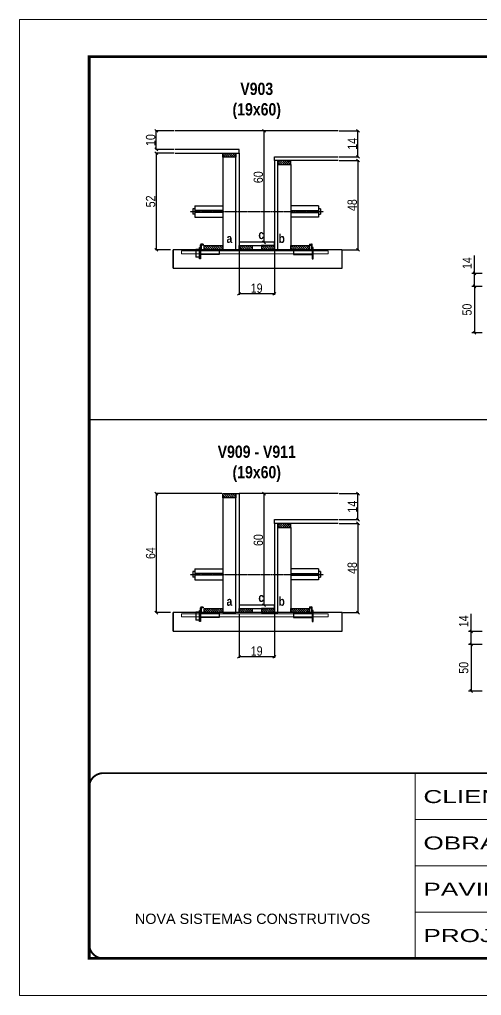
# Model space of a CAD drawing. Extents: x 3309 to 9563, y -2522 to 14608.
# Drawn here: x 8078 to 8575, y 12409 to 13459 of the extents above; entities that cross this region are included whole.
import ezdxf

# ---------------------------------------------------------------- set-up
doc = ezdxf.new("R2010")
doc.units = 0
for name, pattern in [('CONTINUO', [0]), ('DASHED', [0.75, 0.5, -0.25]), ('HIDDEN', [0.375, 0.25, -0.125])]:
    doc.linetypes.add(name, pattern=pattern)
for name, color, linetype in [('barrote', 251, 'Continuous'), ('COTA', 241, 'Continuous'), ('detalhes', 4, 'Continuous'), ('NOMENCLATURA', 7, 'Continuous'), ('Painéis', 200, 'Continuous'), ('presilha', 1, 'Continuous'), ('SARR_2.2x10', 60, 'Continuous'), ('SARR_2.2x7', 40, 'Continuous'), ('SARR_3.5x7', 81, 'Continuous'), ('TENSOR', 3, 'Continuous')]:
    doc.layers.add(name, color=color, linetype=linetype)
for name, color, linetype, lineweight in [('CONCRETO', 251, 'Continuous', 25), ('Folhas', 255, 'Continuous', 9), ('SARRAFO DE PRESSAO', 251, 'DASHED', 9), ('SCO-___-LAJ', 2, 'Continuous', 0)]:
    doc.layers.add(name, color=color, linetype=linetype, lineweight=lineweight)
doc.styles.add('ARIAL', font='arial.ttf')
doc.styles.add('COTA TECNICA', font='techl___.ttf', dxfattribs={"height": 10})
doc.styles.add('COTA TECNICA 2X', font='techl___.ttf', dxfattribs={"height": 10})
doc.styles.add('TECNICA', font='techb___.ttf', dxfattribs={"height": 10})
doc.styles.add('Tecnologia', font='')
doc.styles.get('Tecnologia').set_extended_font_data('Forgotten Futurist')
doc.dimstyles.new('PAINEL', dxfattribs={"dimtxt": 10, "dimasz": 3, "dimexe": 3, "dimexo": 3, "dimgap": 3, "dimtad": 1, "dimdec": 1, "dimzin": 12, "dimdsep": 46, "dimtxsty": 'COTA TECNICA', "dimblk1": 'OBLIQUE', "dimblk2": 'OBLIQUE', "dimsah": 1, "dimcen": 0.9, "dimclrd": 4, "dimclre": 4, "dimclrt": 240, "dimadec": 1, "dimazin": 3, "dimtfac": 1, "dimtdec": 1, "dimtmove": 0, "dimatfit": 3, "dimfxl": 1, "dimtolj": 1, "dimtzin": 12, "dimarcsym": 0})
doc.dimstyles.new('SECAO', dxfattribs={"dimscale": 0.333333, "dimtxt": 5, "dimasz": 9, "dimexe": 3, "dimexo": 3, "dimgap": 3, "dimtad": 1, "dimdec": 1, "dimlfac": 0.5, "dimzin": 12, "dimdsep": 46, "dimtxsty": 'COTA TECNICA 2X', "dimblk1": 'OBLIQUE', "dimblk2": 'OBLIQUE', "dimsah": 1, "dimcen": 0.9, "dimclrd": 4, "dimclre": 4, "dimclrt": 240, "dimadec": 1, "dimazin": 3, "dimtfac": 1, "dimtdec": 1, "dimtmove": 0, "dimatfit": 3, "dimfxl": 1, "dimtolj": 1, "dimtzin": 12, "dimarcsym": 0})
pattern_1 = [(135, (41549.6714, -110300.5723), (-1.122532015, -1.122532015), [])]
pattern_2 = [(135, (41549.6714, -110690.9701), (-1.122532015, -1.122532015), [])]

# ---------------------------------------------------------------- blocks, each defined once
blk = doc.blocks.new('9999999999')
at = {"color": 30, "linetype": 'CONTINUO'}
for p, q in [((98564.6, 34230.2), (98564.6, 34429.4)), ((98564.6, 34379.6), (99584, 34379.6)), ((98564.6, 34329.8), (99488, 34329.8)), ((98564.6, 34280), (99488, 34280))]:
    blk.add_line(p, q, dxfattribs=at)
at = {"color": 30, "linetype": 'CONTINUO', "const_width": 2}
blk.add_lwpolyline([(99584, 34230.2), (99584, 34414.4, 0.414214), (99569, 34429.4), (98229, 34429.4, 0.414214), (98214, 34414.4), (98214, 34245.2, 0.414214), (98229, 34230.2), (99584, 34230.2)], format="xyb", dxfattribs=at)
at = {"layer": 'Folhas'}
blk.add_lwpolyline([(98139, 34190.2), (99624, 34190.2), (99624, 35240.2), (98139, 35240.2)], close=True, dxfattribs=at)
at = {"layer": 'Folhas', "color": 30, "const_width": 3}
blk.add_lwpolyline([(98214, 34230.2), (99584, 34230.2), (99584, 35200.2), (98214, 35200.2)], close=True, dxfattribs=at)
at = {"color": 7, "linetype": 'Continuous', "ltscale": 5, "style": 'ARIAL'}
blk.add_text('NOVA SISTEMAS CONSTRUTIVOS', height=11.059, dxfattribs=at).set_placement((98263.2, 34267.2))
at = {"layer": 'Folhas', "color": 7, "style": 'Tecnologia', "width": 1.5}
for s, p in [('CLIENTE:', (98573.7, 34397.2)), ('OBRA:', (98573.7, 34347.3)), ('PAVIMENTO:', (98573.7, 34297.5)), ('PROJETO:', (98573.7, 34247.7))]:
    blk.add_text(s, height=14, dxfattribs=at).set_placement(p)
blk = doc.blocks.new('_Oblique')
at = {"color": 0, "linetype": 'ByBlock', "lineweight": -2}
blk.add_line((-0.5, -0.5), (0.5, 0.5), dxfattribs=at)
blk = doc.blocks.new('*D1335')
at = {"layer": 'COTA', "color": 4, "lineweight": -2, "transparency": 16777216}
for p, q in [((8314.1, 13210.6), (8314.1, 13163.1)), ((8352.1, 13210.6), (8352.1, 13163.1)), ((8352.1, 13164.1), (8314.1, 13164.1))]:
    blk.add_line(p, q, dxfattribs=at)
at = {"layer": 'Defpoints', "color": 0, "transparency": 16777216}
for p in [(8314.1, 13211.6), (8352.1, 13211.6), (8314.1, 13164.1)]:
    blk.add_point(p, dxfattribs=at)
at = {"layer": 'COTA', "color": 4, "lineweight": -2, "transparency": 16777216, "xscale": 3, "yscale": 3, "zscale": 3, "rotation": 180}
blk.add_blockref('_Oblique', (8314.1, 13164.1), dxfattribs=at)
at = {"layer": 'COTA', "color": 4, "lineweight": -2, "transparency": 16777216, "xscale": 3, "yscale": 3, "zscale": 3}
blk.add_blockref('_Oblique', (8352.1, 13164.1), dxfattribs=at)
at = {"layer": 'COTA', "color": 240, "transparency": 16777216, "insert": (8333.1, 13170.2), "char_height": 10, "attachment_point": 5, "style": 'COTA TECNICA 2X'}
blk.add_mtext('\\A1;19', dxfattribs=at)
blk = doc.blocks.new('PRESILHA METÁLICA 1')
at = {"layer": 'presilha'}
for p, q in [((7.5, 10.6), (7.5, 19.9)), ((12, 21), (8.6, 21)), ((9, 11.6), (9, 18.9)), ((12, 19.5), (9.6, 19.5)), ((12, 21), (12, 19.5)), ((0, 13), (6, 13)), ((0, 13), (0, 0)), ((6, 0), (0, 0)), ((6, 15.5), (7.5, 15.5)), ((6, -2.5), (6, 15.5)), ((6, 13), (6, 0)), ((7.5, 15.5), (7.5, -2.5)), ((37.5, 4.1), (7.5, 4.1)), ((37.5, 11), (9.6, 11)), ((37.5, 11), (37.5, 4.1)), ((7.5, -2.5), (6, -2.5))]:
    blk.add_line(p, q, dxfattribs=at)
for centre, radius, start, end in [((8.6, 19.9), 1.14, 90, 180), ((9.6, 18.9), 0.57, 90, 180), ((9.6, 11.6), 0.57, 180, 270)]:
    blk.add_arc(centre, radius, start, end, dxfattribs=at)
blk = doc.blocks.new('PRESILHA METÁLICA 2')
at = {"layer": 'presilha'}
for p, q in [((-5.2, 23.5), (-5.2, 22)), ((-5.2, 23.5), (-1.9, 23.5)), ((-5.2, 22), (-2.8, 22)), ((-2.2, 14.1), (-2.2, 21.4)), ((0.8, 18), (-0.8, 18)), ((-0.8, 18), (-0.8, 0)), ((-0.8, 14.6), (-0.8, 22.4)), ((0.8, 0), (0.8, 18)), ((-30.8, 13.5), (-30.8, 6.6)), ((-30.8, 13.5), (-2.8, 13.5)), ((-30.8, 6.6), (-0.8, 6.6)), ((-0.8, 0), (0.8, 0))]:
    blk.add_line(p, q, dxfattribs=at)
for centre, radius, start, end in [((-2.8, 21.4), 0.57, 0, 90), ((-1.9, 22.4), 1.14, 0, 90), ((-2.8, 14.1), 0.57, 270, 0)]:
    blk.add_arc(centre, radius, start, end, dxfattribs=at)
blk = doc.blocks.new('*D1336')
at = {"layer": 'COTA', "color": 4, "lineweight": -2, "transparency": 16777216}
for p, q in [((8244.4, 13315.6), (8224.1, 13315.6)), ((8225.1, 13315.6), (8225.1, 13211.6)), ((8240.3, 13211.6), (8224.1, 13211.6))]:
    blk.add_line(p, q, dxfattribs=at)
at = {"layer": 'Defpoints', "color": 0, "transparency": 16777216}
for p in [(8245.4, 13315.6), (8225.1, 13211.6), (8241.3, 13211.6)]:
    blk.add_point(p, dxfattribs=at)
at = {"layer": 'COTA', "color": 4, "lineweight": -2, "transparency": 16777216, "xscale": 3, "yscale": 3, "zscale": 3}
for p, rotation in [((8225.1, 13315.6), 90), ((8225.1, 13211.6), 270)]:
    blk.add_blockref('_Oblique', p, dxfattribs=dict(at, rotation=rotation))
at = {"layer": 'COTA', "color": 240, "transparency": 16777216, "insert": (8219, 13263.6), "char_height": 10, "attachment_point": 5, "rotation": 90, "style": 'COTA TECNICA 2X'}
blk.add_mtext('\\A1;52', dxfattribs=at)
blk = doc.blocks.new('*D1337')
at = {"layer": 'COTA', "color": 4, "lineweight": -2, "transparency": 16777216}
for p, q in [((8421.8, 13307.6), (8443.1, 13307.6)), ((8442.1, 13307.6), (8442.1, 13211.6)), ((8425.9, 13211.6), (8443.1, 13211.6))]:
    blk.add_line(p, q, dxfattribs=at)
at = {"layer": 'Defpoints', "color": 0, "transparency": 16777216}
for p in [(8420.8, 13307.6), (8424.9, 13211.6), (8442.1, 13211.6)]:
    blk.add_point(p, dxfattribs=at)
at = {"layer": 'COTA', "color": 4, "lineweight": -2, "transparency": 16777216, "xscale": 3, "yscale": 3, "zscale": 3}
for p, rotation in [((8442.1, 13307.6), 90), ((8442.1, 13211.6), 270)]:
    blk.add_blockref('_Oblique', p, dxfattribs=dict(at, rotation=rotation))
at = {"layer": 'COTA', "color": 240, "transparency": 16777216, "insert": (8436, 13259.6), "char_height": 10, "attachment_point": 5, "rotation": 90, "style": 'COTA TECNICA 2X'}
blk.add_mtext('\\A1;48', dxfattribs=at)
blk = doc.blocks.new('*D1338')
at = {"layer": 'COTA', "color": 4, "lineweight": -2, "transparency": 16777216}
for p, q in [((8351.1, 13339.6), (8340, 13339.6)), ((8341, 13219.6), (8341, 13339.6)), ((8351.1, 13219.6), (8340, 13219.6))]:
    blk.add_line(p, q, dxfattribs=at)
at = {"layer": 'Defpoints', "color": 0, "transparency": 16777216}
for p in [(8341, 13339.6), (8352.1, 13339.6), (8352.1, 13219.6)]:
    blk.add_point(p, dxfattribs=at)
at = {"layer": 'COTA', "color": 4, "lineweight": -2, "transparency": 16777216, "xscale": 3, "yscale": 3, "zscale": 3}
for p, rotation in [((8341, 13339.6), 90), ((8341, 13219.6), 270)]:
    blk.add_blockref('_Oblique', p, dxfattribs=dict(at, rotation=rotation))
at = {"layer": 'COTA', "color": 240, "transparency": 16777216, "insert": (8334.9, 13289.6), "char_height": 10, "attachment_point": 5, "rotation": 90, "style": 'COTA TECNICA 2X'}
blk.add_mtext('\\A1;60', dxfattribs=at)
blk = doc.blocks.new('*D1339')
at = {"layer": 'COTA', "color": 4, "lineweight": -2, "transparency": 16777216}
for p, q in [((8421.8, 13339.6), (8443.1, 13339.6)), ((8442.1, 13311.6), (8442.1, 13339.6)), ((8421.8, 13311.6), (8443.1, 13311.6))]:
    blk.add_line(p, q, dxfattribs=at)
at = {"layer": 'Defpoints', "color": 0, "transparency": 16777216}
for p in [(8420.8, 13339.6), (8442.1, 13339.6), (8420.8, 13311.6)]:
    blk.add_point(p, dxfattribs=at)
at = {"layer": 'COTA', "color": 4, "lineweight": -2, "transparency": 16777216, "xscale": 3, "yscale": 3, "zscale": 3}
for p, rotation in [((8442.1, 13339.6), 90), ((8442.1, 13311.6), 270)]:
    blk.add_blockref('_Oblique', p, dxfattribs=dict(at, rotation=rotation))
at = {"layer": 'COTA', "color": 240, "transparency": 16777216, "insert": (8436, 13325.6), "char_height": 10, "attachment_point": 5, "rotation": 90, "style": 'COTA TECNICA 2X'}
blk.add_mtext('\\A1;14', dxfattribs=at)
blk = doc.blocks.new('*D1340')
at = {"layer": 'COTA', "color": 4, "lineweight": -2, "transparency": 16777216}
for p, q in [((8244.4, 13339.6), (8224.1, 13339.6)), ((8225.1, 13319.6), (8225.1, 13339.6)), ((8244.4, 13319.6), (8224.1, 13319.6))]:
    blk.add_line(p, q, dxfattribs=at)
at = {"layer": 'Defpoints', "color": 0, "transparency": 16777216}
for p in [(8225.1, 13339.6), (8245.4, 13339.6), (8245.4, 13319.6)]:
    blk.add_point(p, dxfattribs=at)
at = {"layer": 'COTA', "color": 4, "lineweight": -2, "transparency": 16777216, "xscale": 3, "yscale": 3, "zscale": 3}
for p, rotation in [((8225.1, 13339.6), 90), ((8225.1, 13319.6), 270)]:
    blk.add_blockref('_Oblique', p, dxfattribs=dict(at, rotation=rotation))
at = {"layer": 'COTA', "color": 240, "transparency": 16777216, "insert": (8219, 13329.6), "char_height": 10, "attachment_point": 5, "rotation": 90, "style": 'COTA TECNICA 2X'}
blk.add_mtext('\\A1;10', dxfattribs=at)
blk = doc.blocks.new('*D1355')
at = {"layer": 'COTA', "color": 4, "lineweight": -2, "transparency": 16777216}
for p, q in [((8575.7, 13172.2), (8564.6, 13172.2)), ((8567.6, 13172.2), (8567.6, 13122.2)), ((8575.7, 13122.2), (8564.6, 13122.2))]:
    blk.add_line(p, q, dxfattribs=at)
at = {"layer": 'Defpoints', "color": 0, "transparency": 16777216}
for p in [(8578.7, 13172.2, 0), (8567.6, 13122.2), (8578.7, 13122.2, 0)]:
    blk.add_point(p, dxfattribs=at)
at = {"layer": 'COTA', "color": 4, "lineweight": -2, "transparency": 16777216, "xscale": 3, "yscale": 3, "zscale": 3}
for p, rotation in [((8567.6, 13172.2), 90), ((8567.6, 13122.2), 270)]:
    blk.add_blockref('_Oblique', p, dxfattribs=dict(at, rotation=rotation))
at = {"layer": 'COTA', "color": 240, "transparency": 16777216, "insert": (8559.5, 13147.2), "char_height": 10, "attachment_point": 5, "rotation": 90, "style": 'COTA TECNICA'}
blk.add_mtext('\\A1;50', dxfattribs=at)
blk = doc.blocks.new('*D1356')
at = {"layer": 'COTA', "color": 4, "lineweight": -2, "transparency": 16777216}
for p, q in [((8567.6, 13186.2), (8567.6, 13205.3)), ((8575.7, 13186.2), (8564.6, 13186.2)), ((8567.6, 13172.2), (8567.6, 13186.2)), ((8575.7, 13172.2), (8564.6, 13172.2))]:
    blk.add_line(p, q, dxfattribs=at)
at = {"layer": 'Defpoints', "color": 0, "transparency": 16777216}
for p in [(8567.6, 13186.2), (8578.7, 13186.2, 0), (8578.7, 13172.2, 0)]:
    blk.add_point(p, dxfattribs=at)
at = {"layer": 'COTA', "color": 4, "lineweight": -2, "transparency": 16777216, "xscale": 3, "yscale": 3, "zscale": 3}
for p, rotation in [((8567.6, 13186.2), 90), ((8567.6, 13172.2), 270)]:
    blk.add_blockref('_Oblique', p, dxfattribs=dict(at, rotation=rotation))
at = {"layer": 'COTA', "color": 240, "transparency": 16777216, "insert": (8559.6, 13197.2), "char_height": 10, "attachment_point": 5, "rotation": 90, "style": 'COTA TECNICA'}
blk.add_mtext('\\A1;14', dxfattribs=at)
blk = doc.blocks.new('*D1461')
at = {"layer": 'COTA', "color": 4, "lineweight": -2, "transparency": 16777216}
for p, q in [((8314.1, 12820.2), (8314.1, 12772.7)), ((8352.1, 12820.2), (8352.1, 12772.7)), ((8352.1, 12773.7), (8314.1, 12773.7))]:
    blk.add_line(p, q, dxfattribs=at)
at = {"layer": 'Defpoints', "color": 0, "transparency": 16777216}
for p in [(8314.1, 12821.2), (8352.1, 12821.2), (8314.1, 12773.7)]:
    blk.add_point(p, dxfattribs=at)
at = {"layer": 'COTA', "color": 4, "lineweight": -2, "transparency": 16777216, "xscale": 3, "yscale": 3, "zscale": 3, "rotation": 180}
blk.add_blockref('_Oblique', (8314.1, 12773.7), dxfattribs=at)
at = {"layer": 'COTA', "color": 4, "lineweight": -2, "transparency": 16777216, "xscale": 3, "yscale": 3, "zscale": 3}
blk.add_blockref('_Oblique', (8352.1, 12773.7), dxfattribs=at)
at = {"layer": 'COTA', "color": 240, "transparency": 16777216, "insert": (8333.1, 12779.8), "char_height": 10, "attachment_point": 5, "style": 'COTA TECNICA 2X'}
blk.add_mtext('\\A1;19', dxfattribs=at)
blk = doc.blocks.new('*D1462')
at = {"layer": 'COTA', "color": 4, "lineweight": -2, "transparency": 16777216}
for p, q in [((8295.5, 12949.2), (8224.1, 12949.2)), ((8225.1, 12949.2), (8225.1, 12821.2)), ((8240.3, 12821.2), (8224.1, 12821.2))]:
    blk.add_line(p, q, dxfattribs=at)
at = {"layer": 'Defpoints', "color": 0, "transparency": 16777216}
for p in [(8296.5, 12949.2), (8225.1, 12821.2), (8241.3, 12821.2)]:
    blk.add_point(p, dxfattribs=at)
at = {"layer": 'COTA', "color": 4, "lineweight": -2, "transparency": 16777216, "xscale": 3, "yscale": 3, "zscale": 3}
for p, rotation in [((8225.1, 12949.2), 90), ((8225.1, 12821.2), 270)]:
    blk.add_blockref('_Oblique', p, dxfattribs=dict(at, rotation=rotation))
at = {"layer": 'COTA', "color": 240, "transparency": 16777216, "insert": (8219, 12885.2), "char_height": 10, "attachment_point": 5, "rotation": 90, "style": 'COTA TECNICA 2X'}
blk.add_mtext('\\A1;64', dxfattribs=at)
blk = doc.blocks.new('*D1463')
at = {"layer": 'COTA', "color": 4, "lineweight": -2, "transparency": 16777216}
for p, q in [((8421.8, 12917.2), (8443.1, 12917.2)), ((8442.1, 12917.2), (8442.1, 12821.2)), ((8425.9, 12821.2), (8443.1, 12821.2))]:
    blk.add_line(p, q, dxfattribs=at)
at = {"layer": 'Defpoints', "color": 0, "transparency": 16777216}
for p in [(8420.8, 12917.2), (8424.9, 12821.2), (8442.1, 12821.2)]:
    blk.add_point(p, dxfattribs=at)
at = {"layer": 'COTA', "color": 4, "lineweight": -2, "transparency": 16777216, "xscale": 3, "yscale": 3, "zscale": 3}
for p, rotation in [((8442.1, 12917.2), 90), ((8442.1, 12821.2), 270)]:
    blk.add_blockref('_Oblique', p, dxfattribs=dict(at, rotation=rotation))
at = {"layer": 'COTA', "color": 240, "transparency": 16777216, "insert": (8436, 12869.2), "char_height": 10, "attachment_point": 5, "rotation": 90, "style": 'COTA TECNICA 2X'}
blk.add_mtext('\\A1;48', dxfattribs=at)
blk = doc.blocks.new('*D1464')
at = {"layer": 'COTA', "color": 4, "lineweight": -2, "transparency": 16777216}
for p, q in [((8351.1, 12949.2), (8340, 12949.2)), ((8341, 12829.2), (8341, 12949.2)), ((8351.1, 12829.2), (8340, 12829.2))]:
    blk.add_line(p, q, dxfattribs=at)
at = {"layer": 'Defpoints', "color": 0, "transparency": 16777216}
for p in [(8341, 12949.2), (8352.1, 12949.2), (8352.1, 12829.2)]:
    blk.add_point(p, dxfattribs=at)
at = {"layer": 'COTA', "color": 4, "lineweight": -2, "transparency": 16777216, "xscale": 3, "yscale": 3, "zscale": 3}
for p, rotation in [((8341, 12949.2), 90), ((8341, 12829.2), 270)]:
    blk.add_blockref('_Oblique', p, dxfattribs=dict(at, rotation=rotation))
at = {"layer": 'COTA', "color": 240, "transparency": 16777216, "insert": (8334.9, 12899.2), "char_height": 10, "attachment_point": 5, "rotation": 90, "style": 'COTA TECNICA 2X'}
blk.add_mtext('\\A1;60', dxfattribs=at)
blk = doc.blocks.new('*D1465')
at = {"layer": 'COTA', "color": 4, "lineweight": -2, "transparency": 16777216}
for p, q in [((8421.8, 12949.2), (8443.1, 12949.2)), ((8442.1, 12921.2), (8442.1, 12949.2)), ((8421.8, 12921.2), (8443.1, 12921.2))]:
    blk.add_line(p, q, dxfattribs=at)
at = {"layer": 'Defpoints', "color": 0, "transparency": 16777216}
for p in [(8420.8, 12949.2), (8442.1, 12949.2), (8420.8, 12921.2)]:
    blk.add_point(p, dxfattribs=at)
at = {"layer": 'COTA', "color": 4, "lineweight": -2, "transparency": 16777216, "xscale": 3, "yscale": 3, "zscale": 3}
for p, rotation in [((8442.1, 12949.2), 90), ((8442.1, 12921.2), 270)]:
    blk.add_blockref('_Oblique', p, dxfattribs=dict(at, rotation=rotation))
at = {"layer": 'COTA', "color": 240, "transparency": 16777216, "insert": (8436, 12935.2), "char_height": 10, "attachment_point": 5, "rotation": 90, "style": 'COTA TECNICA 2X'}
blk.add_mtext('\\A1;14', dxfattribs=at)
blk = doc.blocks.new('*D1477')
at = {"layer": 'COTA', "color": 4, "lineweight": -2, "transparency": 16777216}
for p, q in [((8575.8, 12786.8), (8561, 12786.8)), ((8564, 12786.8), (8564, 12736.8)), ((8575.8, 12736.8), (8561, 12736.8))]:
    blk.add_line(p, q, dxfattribs=at)
at = {"layer": 'Defpoints', "color": 0, "transparency": 16777216}
for p in [(8578.8, 12786.8, 0), (8564, 12736.8), (8578.8, 12736.8, 0)]:
    blk.add_point(p, dxfattribs=at)
at = {"layer": 'COTA', "color": 4, "lineweight": -2, "transparency": 16777216, "xscale": 3, "yscale": 3, "zscale": 3}
for p, rotation in [((8564, 12786.8), 90), ((8564, 12736.8), 270)]:
    blk.add_blockref('_Oblique', p, dxfattribs=dict(at, rotation=rotation))
at = {"layer": 'COTA', "color": 240, "transparency": 16777216, "insert": (8555.9, 12761.8), "char_height": 10, "attachment_point": 5, "rotation": 90, "style": 'COTA TECNICA'}
blk.add_mtext('\\A1;50', dxfattribs=at)
blk = doc.blocks.new('*D1478')
at = {"layer": 'COTA', "color": 4, "lineweight": -2, "transparency": 16777216}
for p, q in [((8564, 12800.8), (8564, 12820)), ((8575.8, 12800.8), (8561, 12800.8)), ((8564, 12786.8), (8564, 12800.8)), ((8575.8, 12786.8), (8561, 12786.8))]:
    blk.add_line(p, q, dxfattribs=at)
at = {"layer": 'Defpoints', "color": 0, "transparency": 16777216}
for p in [(8564, 12800.8), (8578.8, 12800.8, 0), (8578.8, 12786.8, 0)]:
    blk.add_point(p, dxfattribs=at)
at = {"layer": 'COTA', "color": 4, "lineweight": -2, "transparency": 16777216, "xscale": 3, "yscale": 3, "zscale": 3}
for p, rotation in [((8564, 12800.8), 90), ((8564, 12786.8), 270)]:
    blk.add_blockref('_Oblique', p, dxfattribs=dict(at, rotation=rotation))
at = {"layer": 'COTA', "color": 240, "transparency": 16777216, "insert": (8555.9, 12811.9), "char_height": 10, "attachment_point": 5, "rotation": 90, "style": 'COTA TECNICA'}
blk.add_mtext('\\A1;14', dxfattribs=at)

msp = doc.modelspace()

# ---------------------------------------------------------------- hatches: boundary and pattern name
at = {"layer": 'SARR_2.2x10'}
h = msp.add_hatch(dxfattribs=at)
h.set_pattern_fill('ANSI31', color=256, scale=0.5, angle=90)
h.set_pattern_definition([(135, (41470.0714, -110300.5723), (-1.122532015, -1.122532015), [])])
h.paths.add_polyline_path([(8276.53, 13216), (8276.53, 13211.6), (8296.53, 13211.6), (8296.53, 13216)])
h = msp.add_hatch(dxfattribs=at)
h.set_pattern_fill('ANSI31', color=256, scale=0.5, angle=90)
h.set_pattern_definition([(135, (41563.2714, -110300.5723), (-1.122532015, -1.122532015), [])])
h.paths.add_polyline_path([(8369.73, 13216), (8369.73, 13211.6), (8389.73, 13211.6), (8389.73, 13216)])
h = msp.add_hatch(dxfattribs=at)
h.set_pattern_fill('ANSI31', color=256, scale=0.5, angle=90)
h.set_pattern_definition([(135, (41470.0714, -110690.9701), (-1.122532015, -1.122532015), [])])
h.paths.add_polyline_path([(8276.53, 12825.6), (8276.53, 12821.2), (8296.53, 12821.2), (8296.53, 12825.6)])
h = msp.add_hatch(dxfattribs=at)
h.set_pattern_fill('ANSI31', color=256, scale=0.5, angle=90)
h.set_pattern_definition([(135, (41563.2714, -110690.9701), (-1.122532015, -1.122532015), [])])
h.paths.add_polyline_path([(8369.73, 12825.6), (8369.73, 12821.2), (8389.73, 12821.2), (8389.73, 12825.6)])
at = {"layer": 'SARR_2.2x7'}
h = msp.add_hatch(dxfattribs=at)
h.set_pattern_fill('ANSI31', color=256, scale=0.5, angle=90)
h.set_pattern_definition([(135, (41484.0714, -110200.9723), (-1.122532015, -1.122532015), [])])
h.paths.add_polyline_path([(8310.53, 13315.6), (8310.53, 13311.2), (8296.53, 13311.2), (8296.53, 13315.6)])
h = msp.add_hatch(dxfattribs=at)
h.set_pattern_fill('ANSI31', color=256, scale=0.5, angle=90)
h.set_pattern_definition([(135, (41464.0714, -110208.9723), (-1.122532015, -1.122532015), [])])
h.paths.add_polyline_path([(8355.73, 13307.6), (8355.73, 13303.2), (8369.73, 13303.2), (8369.73, 13307.6)])
h = msp.add_hatch(dxfattribs=at)
h.set_pattern_fill('ANSI31', color=256, scale=0.5, angle=90)
h.set_pattern_definition(pattern_1)
h.paths.add_polyline_path([(8328.13, 13211.6), (8328.13, 13216), (8314.13, 13216), (8314.13, 13211.6)])
h = msp.add_hatch(dxfattribs=at)
h.set_pattern_fill('ANSI31', color=256, scale=0.5, angle=90)
h.set_pattern_definition(pattern_1)
h.paths.add_polyline_path([(8338.13, 13216), (8338.13, 13211.6), (8352.13, 13211.6), (8352.13, 13216)])
h = msp.add_hatch(dxfattribs=at)
h.set_pattern_fill('ANSI31', color=256, scale=0.5, angle=90)
h.set_pattern_definition([(135, (41484.0714, -110567.3701), (-1.122532015, -1.122532015), [])])
h.paths.add_polyline_path([(8310.53, 12949.2), (8310.53, 12944.8), (8296.53, 12944.8), (8296.53, 12949.2)])
h = msp.add_hatch(dxfattribs=at)
h.set_pattern_fill('ANSI31', color=256, scale=0.5, angle=90)
h.set_pattern_definition([(135, (41464.0714, -110599.3701), (-1.122532015, -1.122532015), [])])
h.paths.add_polyline_path([(8355.73, 12917.2), (8355.73, 12912.8), (8369.73, 12912.8), (8369.73, 12917.2)])
h = msp.add_hatch(dxfattribs=at)
h.set_pattern_fill('ANSI31', color=256, scale=0.5, angle=90)
h.set_pattern_definition(pattern_2)
h.paths.add_polyline_path([(8328.13, 12821.2), (8328.13, 12825.6), (8314.13, 12825.6), (8314.13, 12821.2)])
h = msp.add_hatch(dxfattribs=at)
h.set_pattern_fill('ANSI31', color=256, scale=0.5, angle=90)
h.set_pattern_definition(pattern_2)
h.paths.add_polyline_path([(8338.13, 12825.6), (8338.13, 12821.2), (8352.13, 12821.2), (8352.13, 12825.6)])

# ---------------------------------------------------------------- linework, layer by layer
at = {"ltscale": 3}
for p, q in [((8264.53, 13255.77), (8264.53, 13249.77)), ((8266.53, 13255.77), (8264.53, 13255.77)), ((8266.53, 13258.77), (8266.53, 13246.77)), ((8266.53, 13258.77), (8296.53, 13258.77)), ((8296.53, 13253.77), (8266.53, 13253.77)), ((8296.53, 13251.77), (8266.53, 13251.77)), ((8399.73, 13258.77), (8369.73, 13258.77)), ((8369.73, 13253.77), (8399.73, 13253.77)), ((8369.73, 13251.77), (8399.73, 13251.77)), ((8399.73, 13258.77), (8399.73, 13246.77)), ((8401.73, 13255.77), (8399.73, 13255.77)), ((8401.73, 13255.77), (8401.73, 13249.77)), ((8266.53, 13249.77), (8264.53, 13249.77)), ((8266.53, 13246.77), (8296.53, 13246.77)), ((8399.73, 13246.77), (8369.73, 13246.77)), ((8399.73, 13249.77), (8401.73, 13249.77)), ((8264.53, 12865.37), (8264.53, 12859.37)), ((8266.53, 12865.37), (8264.53, 12865.37)), ((8266.53, 12868.37), (8266.53, 12856.37)), ((8266.53, 12868.37), (8296.53, 12868.37)), ((8296.53, 12863.37), (8266.53, 12863.37)), ((8399.73, 12868.37), (8369.73, 12868.37)), ((8369.73, 12863.37), (8399.73, 12863.37)), ((8399.73, 12868.37), (8399.73, 12856.37)), ((8401.73, 12865.37), (8399.73, 12865.37)), ((8401.73, 12865.37), (8401.73, 12859.37)), ((8266.53, 12859.37), (8264.53, 12859.37)), ((8296.53, 12861.37), (8266.53, 12861.37)), ((8266.53, 12856.37), (8296.53, 12856.37)), ((8369.73, 12861.37), (8399.73, 12861.37)), ((8399.73, 12856.37), (8369.73, 12856.37)), ((8399.73, 12859.37), (8401.73, 12859.37))]:
    msp.add_line(p, q, dxfattribs=at)
at = {"layer": 'barrote'}
for points in [[(8243.08, 13191.6), (8424.99, 13191.6), (8424.99, 13211.6), (8243.08, 13211.6)], [(8243.08, 12801.2), (8424.99, 12801.2), (8424.99, 12821.2), (8243.08, 12821.2)]]:
    msp.add_lwpolyline(points, close=True, dxfattribs=at)
at = {"layer": 'CONCRETO', "linetype": 'Continuous'}
for p, q in [((8420.83, 13339.6), (8245.43, 13339.6)), ((8420.83, 12949.2), (8314.13, 12949.2))]:
    msp.add_line(p, q, dxfattribs=at)
at = {"layer": 'COTA'}
msp.add_line((8152.87, 13028.89), (9522.87, 13028.89), dxfattribs=at)
at = {"layer": 'detalhes', "color": 250}
for p, q in [((8243.08, 13191.6), (8243.08, 13211.6)), ((8243.08, 12801.2), (8243.08, 12821.2))]:
    msp.add_line(p, q, dxfattribs=at)
at = {"layer": 'Painéis', "linetype": 'Continuous', "elevation": 0}
for points in [[(8245.43, 13315.6), (8314.13, 13315.6), (8314.13, 13319.6), (8245.43, 13319.6)], [(8420.83, 13307.6), (8352.13, 13307.6), (8352.13, 13311.6), (8420.83, 13311.6)], [(8420.83, 12917.2), (8352.13, 12917.2), (8352.13, 12921.2), (8420.83, 12921.2)]]:
    msp.add_lwpolyline(points, dxfattribs=at)
at = {"layer": 'Painéis', "linetype": 'Continuous'}
for points in [[(8310.53, 13211.6), (8310.53, 13315.6), (8314.13, 13315.6), (8314.13, 13211.6)], [(8355.73, 13211.6), (8355.73, 13307.6), (8352.13, 13307.6), (8352.13, 13211.6)], [(8352.13, 13219.6), (8314.13, 13219.6), (8314.13, 13216), (8352.13, 13216)], [(8310.53, 12821.2), (8310.53, 12949.2), (8314.13, 12949.2), (8314.13, 12821.2)], [(8355.73, 12821.2), (8355.73, 12917.2), (8352.13, 12917.2), (8352.13, 12821.2)], [(8352.13, 12829.2), (8314.13, 12829.2), (8314.13, 12825.6), (8352.13, 12825.6)]]:
    msp.add_lwpolyline(points, close=True, dxfattribs=at)
at = {"layer": 'SARR_2.2x10'}
for points in [[(8276.53, 13216), (8296.53, 13216), (8296.53, 13211.6), (8276.53, 13211.6)], [(8369.73, 13216), (8389.73, 13216), (8389.73, 13211.6), (8369.73, 13211.6)], [(8276.53, 12825.6), (8296.53, 12825.6), (8296.53, 12821.2), (8276.53, 12821.2)], [(8369.73, 12825.6), (8389.73, 12825.6), (8389.73, 12821.2), (8369.73, 12821.2)]]:
    msp.add_lwpolyline(points, close=True, dxfattribs=at)
at = {"layer": 'SARR_2.2x7', "elevation": 0}
for points in [[(8296.53, 13315.6), (8310.53, 13315.6), (8310.53, 13311.2), (8296.53, 13311.2)], [(8369.73, 13307.6), (8355.73, 13307.6), (8355.73, 13303.2), (8369.73, 13303.2)], [(8296.53, 12949.2), (8310.53, 12949.2), (8310.53, 12944.8), (8296.53, 12944.8)], [(8369.73, 12917.2), (8355.73, 12917.2), (8355.73, 12912.8), (8369.73, 12912.8)]]:
    msp.add_lwpolyline(points, close=True, dxfattribs=at)
at = {"layer": 'SARR_2.2x7'}
for points in [[(8314.13, 13216), (8328.13, 13216), (8328.13, 13211.6), (8314.13, 13211.6)], [(8352.13, 13216), (8338.13, 13216), (8338.13, 13211.6), (8352.13, 13211.6)], [(8314.13, 12825.6), (8328.13, 12825.6), (8328.13, 12821.2), (8314.13, 12821.2)], [(8352.13, 12825.6), (8338.13, 12825.6), (8338.13, 12821.2), (8352.13, 12821.2)]]:
    msp.add_lwpolyline(points, close=True, dxfattribs=at)
at = {"layer": 'SARR_3.5x7'}
for points in [[(8310.53, 13311.2), (8296.53, 13311.2), (8296.53, 13211.6), (8310.53, 13211.6)], [(8355.73, 13303.2), (8369.73, 13303.2), (8369.73, 13211.6), (8355.73, 13211.6)], [(8310.53, 12944.8), (8296.53, 12944.8), (8296.53, 12821.2), (8310.53, 12821.2)], [(8355.73, 12912.8), (8369.73, 12912.8), (8369.73, 12821.2), (8355.73, 12821.2)]]:
    msp.add_lwpolyline(points, close=True, dxfattribs=at)
at = {"layer": 'SCO-___-LAJ', "color": 1}
for points in [[(8252.08, 13210.26), (8409.92, 13210.26), (8409.92, 13207.06), (8252.08, 13207.06)], [(8252.08, 12819.87), (8409.92, 12819.87), (8409.92, 12816.67), (8252.08, 12816.67)]]:
    msp.add_lwpolyline(points, close=True, dxfattribs=at)
at = {"layer": 'TENSOR', "linetype": 'HIDDEN', "ltscale": 0.5}
for p, q in [((8261.53, 13252.77), (8405.04, 13252.77)), ((8261.53, 12862.37), (8405.04, 12862.37))]:
    msp.add_line(p, q, dxfattribs=at)

# ---------------------------------------------------------------- block references
at = {"layer": 'presilha', "xscale": 0.6666666666666666, "yscale": 0.6666666666666666, "zscale": 0.6666666666666666}
for name, p in [('PRESILHA METÁLICA 1', (8267.67, 13203.63)), ('PRESILHA METÁLICA 2', (8393.41, 13201.96)), ('PRESILHA METÁLICA 1', (8267.67, 12813.23)), ('PRESILHA METÁLICA 2', (8393.41, 12811.57))]:
    msp.add_blockref(name, p, dxfattribs=at)
at = {"layer": 'SARRAFO DE PRESSAO', "color": 6, "linetype": 'ByBlock'}
msp.add_blockref('9999999999', (-90061.11, -21780.92), dxfattribs=at)

# ---------------------------------------------------------------- texts
at = {"layer": 'detalhes', "style": 'TECNICA'}
for s, p in [('c', (8334.95, 13223.07)), ('a', (8300.66, 13218.96)), ('b', (8356.63, 13218.95)), ('a', (8300.66, 12828.56)), ('c', (8334.95, 12832.67)), ('b', (8356.63, 12828.55))]:
    msp.add_text(s, height=9.6, dxfattribs=at).set_placement(p)
at = {"layer": 'NOMENCLATURA', "char_height": 13.2, "attachment_point": 2, "style": 'TECNICA'}
for s, insert in [('V903\\P(19x60)', (8333.17, 13391.29)), ('V909 - V911\\P(19x60)', (8333.17, 13000.89))]:
    msp.add_mtext_dynamic_manual_height_columns(s, width=300.2766, gutter_width=1, heights=[0], dxfattribs=dict(at, insert=insert))

# ---------------------------------------------------------------- dimensions: what is measured, and where the dimension line sits
at = {"layer": 'COTA'}
for base, p1, p2, dimstyle, picture, middle in [((8225.09, 13339.6), (8245.43, 13319.6), (8245.43, 13339.6), 'SECAO', '*D1340', (8218.98, 13329.6)), ((8442.05, 13339.6), (8420.83, 13311.6), (8420.83, 13339.6), 'SECAO', '*D1339', (8435.98, 13325.6)), ((8225.09, 13211.6, 0), (8245.43, 13315.6), (8241.32, 13211.6, 0), 'SECAO', '*D1336', (8218.98, 13263.6, 0)), ((8442.05, 13211.6, 0), (8420.83, 13307.6), (8424.95, 13211.6, 0), 'SECAO', '*D1337', (8435.96, 13259.6, 0)), ((8567.63, 13186.15), (8578.69, 13172.15, 0), (8578.69, 13186.15, 0), 'PAINEL', '*D1356', (8559.56, 13197.21)), ((8567.63, 13122.15), (8578.69, 13172.15, 0), (8578.69, 13122.15, 0), 'PAINEL', '*D1355', (8559.52, 13147.15)), ((8225.09, 12821.2, 0), (8296.53, 12949.2), (8241.32, 12821.2, 0), 'SECAO', '*D1462', (8218.98, 12885.2, 0)), ((8442.05, 12949.2), (8420.83, 12921.2), (8420.83, 12949.2), 'SECAO', '*D1465', (8435.98, 12935.2)), ((8442.05, 12821.2, 0), (8420.83, 12917.2), (8424.95, 12821.2, 0), 'SECAO', '*D1463', (8435.96, 12869.2, 0)), ((8563.97, 12800.85), (8578.76, 12786.85, 0), (8578.76, 12800.85, 0), 'PAINEL', '*D1478', (8555.89, 12811.91)), ((8563.97, 12736.85), (8578.76, 12786.85, 0), (8578.76, 12736.85, 0), 'PAINEL', '*D1477', (8555.86, 12761.85))]:
    dim = msp.add_linear_dim(base=base, p1=p1, p2=p2, angle=90, dimstyle=dimstyle, dxfattribs=at)
    dim.commit()
    dim.dimension.update_dxf_attribs({"geometry": picture, "text_midpoint": middle})
for base, p1, p2, angle, picture, middle in [((8340.96, 13339.6), (8352.13, 13219.6), (8352.13, 13339.6), 90, '*D1338', (8340.96, 13289.6)), ((8314.13, 13164.13), (8352.13, 13211.6), (8314.13, 13211.6), 180, '*D1335', (8333.13, 13164.13)), ((8340.96, 12949.2), (8352.13, 12829.2), (8352.13, 12949.2), 90, '*D1464', (8340.96, 12899.2)), ((8314.13, 12773.73), (8352.13, 12821.2), (8314.13, 12821.2), 180, '*D1461', (8333.13, 12773.73))]:
    dim = msp.add_linear_dim(base=base, p1=p1, p2=p2, angle=angle, dimstyle='SECAO', dxfattribs=at)
    dim.commit()
    dim.dimension.update_dxf_attribs({"geometry": picture, "text_midpoint": middle, "dimtype": 160})

doc.saveas('drawing.dxf')
